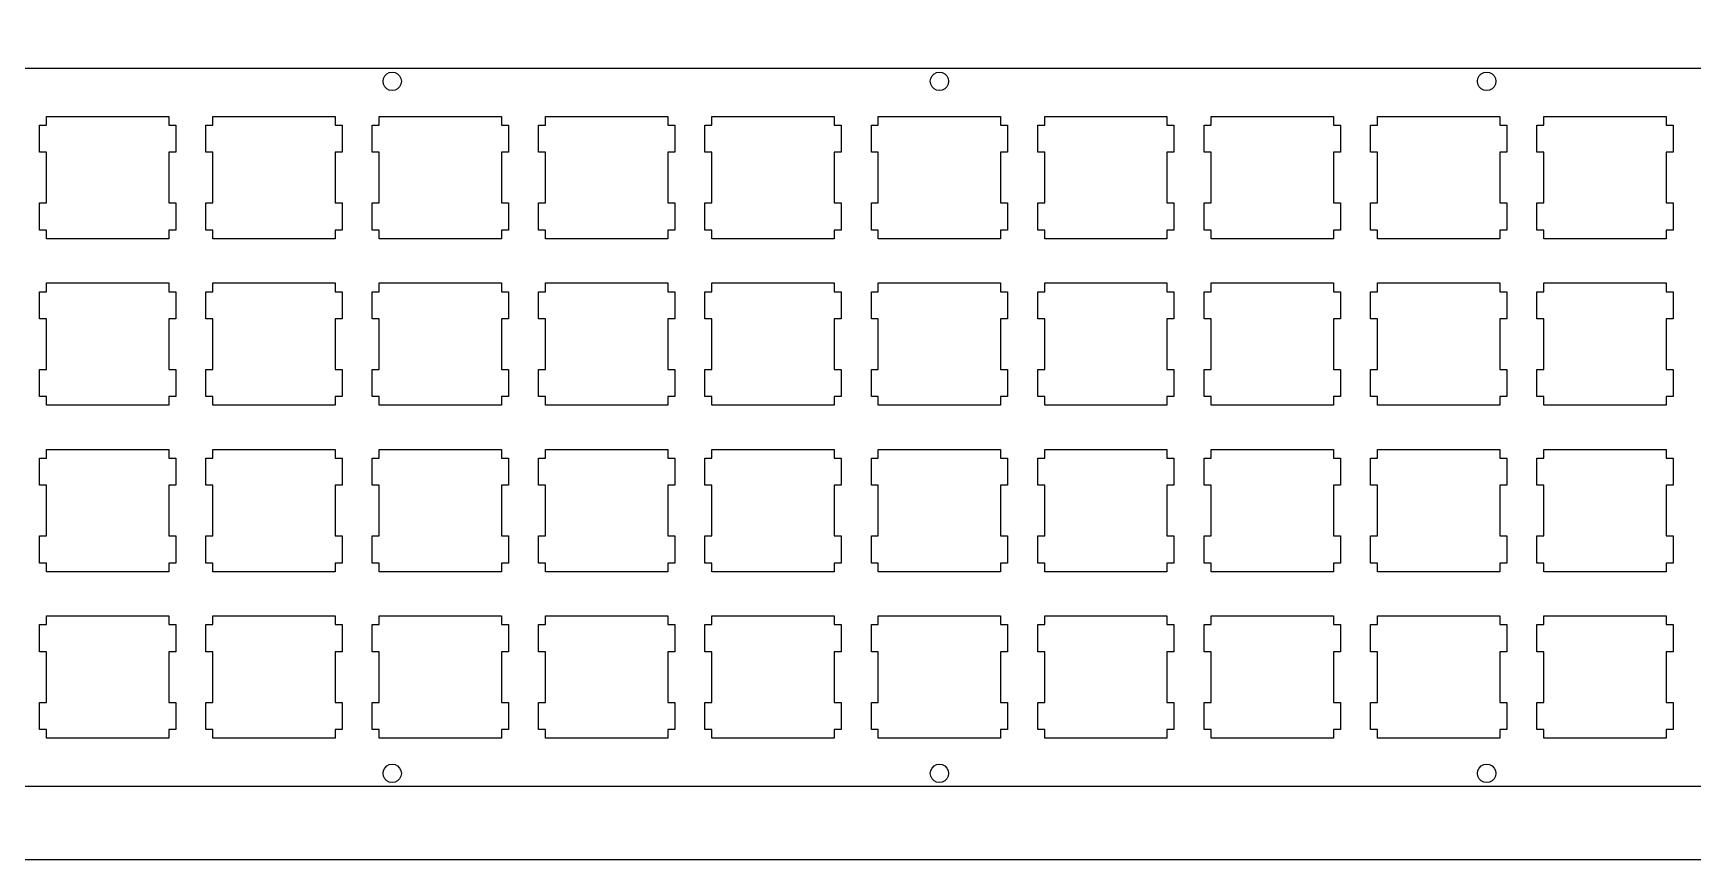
# Model space of a CAD drawing. Header units: inches. Extents: x 336 to 1076, y 210 to 710.
# Drawn here: x 519.7 to 709.8, y 210.4 to 305 of the extents above; entities that cross this region are included whole.
import ezdxf

# ---------------------------------------------------------------- set-up
doc = ezdxf.new("R2010")
doc.units = ezdxf.units.IN
doc.header["$MEASUREMENT"] = 0

msp = doc.modelspace()

# ---------------------------------------------------------------- linework, layer by layer
at = {"color": 0}
for p, q in [((496.67, 300.96), (750.32, 300.96)), ((559.99, 300.07), (560.22, 300.31)), ((560.22, 300.31), (560.51, 300.46)), ((560.51, 300.46), (560.84, 300.51)), ((560.84, 300.51), (561.16, 300.46)), ((561.16, 300.46), (561.46, 300.31)), ((561.46, 300.31), (561.69, 300.07)), ((622.65, 300.07), (622.88, 300.31)), ((622.88, 300.31), (623.18, 300.46)), ((623.18, 300.46), (623.5, 300.51)), ((623.5, 300.51), (623.82, 300.46)), ((623.82, 300.46), (624.12, 300.31)), ((624.12, 300.31), (624.35, 300.07)), ((685.31, 300.07), (685.54, 300.31)), ((685.54, 300.31), (685.84, 300.46)), ((685.84, 300.46), (686.16, 300.51)), ((686.16, 300.51), (686.49, 300.46)), ((686.49, 300.46), (686.78, 300.31)), ((686.78, 300.31), (687.01, 300.07)), ((559.79, 299.46), (559.84, 299.78)), ((559.84, 299.13), (559.79, 299.46)), ((559.84, 299.78), (559.99, 300.07)), ((559.99, 298.84), (559.84, 299.13)), ((560.22, 298.61), (559.99, 298.84)), ((560.51, 298.46), (560.22, 298.61)), ((560.84, 298.41), (560.51, 298.46)), ((561.16, 298.46), (560.84, 298.41)), ((561.46, 298.61), (561.16, 298.46)), ((561.69, 298.84), (561.46, 298.61)), ((561.69, 300.07), (561.84, 299.78)), ((561.84, 299.13), (561.69, 298.84)), ((561.84, 299.78), (561.89, 299.46)), ((561.89, 299.46), (561.84, 299.13)), ((622.45, 299.46), (622.5, 299.78)), ((622.5, 299.13), (622.45, 299.46)), ((622.5, 299.78), (622.65, 300.07)), ((622.65, 298.84), (622.5, 299.13)), ((622.88, 298.61), (622.65, 298.84)), ((623.18, 298.46), (622.88, 298.61)), ((623.5, 298.41), (623.18, 298.46)), ((623.82, 298.46), (623.5, 298.41)), ((624.12, 298.61), (623.82, 298.46)), ((624.35, 298.84), (624.12, 298.61)), ((624.35, 300.07), (624.5, 299.78)), ((624.5, 299.13), (624.35, 298.84)), ((624.5, 299.78), (624.55, 299.46)), ((624.55, 299.46), (624.5, 299.13)), ((685.11, 299.46), (685.16, 299.78)), ((685.16, 299.13), (685.11, 299.46)), ((685.16, 299.78), (685.31, 300.07)), ((685.31, 298.84), (685.16, 299.13)), ((685.54, 298.61), (685.31, 298.84)), ((685.84, 298.46), (685.54, 298.61)), ((686.16, 298.41), (685.84, 298.46)), ((686.49, 298.46), (686.16, 298.41)), ((686.78, 298.61), (686.49, 298.46)), ((687.01, 298.84), (686.78, 298.61)), ((687.01, 300.07), (687.16, 299.78)), ((687.16, 299.13), (687.01, 298.84)), ((687.16, 299.78), (687.21, 299.46)), ((687.21, 299.46), (687.16, 299.13)), ((521.25, 294.43), (521.25, 295.43)), ((521.25, 295.43), (535.25, 295.43)), ((535.25, 295.43), (535.25, 294.43)), ((540.3, 294.43), (540.3, 295.43)), ((540.3, 295.43), (554.3, 295.43)), ((554.3, 295.43), (554.3, 294.43)), ((559.35, 294.43), (559.35, 295.43)), ((559.35, 295.43), (573.35, 295.43)), ((573.35, 295.43), (573.35, 294.43)), ((578.4, 294.43), (578.4, 295.43)), ((578.4, 295.43), (592.4, 295.43)), ((592.4, 295.43), (592.4, 294.43)), ((597.45, 294.43), (597.45, 295.43)), ((597.45, 295.43), (611.45, 295.43)), ((611.45, 295.43), (611.45, 294.43)), ((616.5, 294.43), (616.5, 295.43)), ((616.5, 295.43), (630.5, 295.43)), ((630.5, 295.43), (630.5, 294.43)), ((635.55, 294.43), (635.55, 295.43)), ((635.55, 295.43), (649.55, 295.43)), ((649.55, 295.43), (649.55, 294.43)), ((654.6, 294.43), (654.6, 295.43)), ((654.6, 295.43), (668.6, 295.43)), ((668.6, 295.43), (668.6, 294.43)), ((673.65, 294.43), (673.65, 295.43)), ((673.65, 295.43), (687.65, 295.43)), ((687.65, 295.43), (687.65, 294.43)), ((692.7, 294.43), (692.7, 295.43)), ((692.7, 295.43), (706.7, 295.43)), ((706.7, 295.43), (706.7, 294.43)), ((520.45, 291.33), (520.45, 294.43)), ((520.45, 294.43), (521.25, 294.43)), ((535.25, 294.43), (536.05, 294.43)), ((536.05, 294.43), (536.05, 291.33)), ((539.5, 291.33), (539.5, 294.43)), ((539.5, 294.43), (540.3, 294.43)), ((554.3, 294.43), (555.1, 294.43)), ((555.1, 294.43), (555.1, 291.33)), ((558.55, 291.33), (558.55, 294.43)), ((558.55, 294.43), (559.35, 294.43)), ((573.35, 294.43), (574.15, 294.43)), ((574.15, 294.43), (574.15, 291.33)), ((577.6, 291.33), (577.6, 294.43)), ((577.6, 294.43), (578.4, 294.43)), ((592.4, 294.43), (593.2, 294.43)), ((593.2, 294.43), (593.2, 291.33)), ((596.65, 291.33), (596.65, 294.43)), ((596.65, 294.43), (597.45, 294.43)), ((611.45, 294.43), (612.25, 294.43)), ((612.25, 294.43), (612.25, 291.33)), ((615.7, 291.33), (615.7, 294.43)), ((615.7, 294.43), (616.5, 294.43)), ((630.5, 294.43), (631.3, 294.43)), ((631.3, 294.43), (631.3, 291.33)), ((634.75, 291.33), (634.75, 294.43)), ((634.75, 294.43), (635.55, 294.43)), ((649.55, 294.43), (650.35, 294.43)), ((650.35, 294.43), (650.35, 291.33)), ((653.8, 291.33), (653.8, 294.43)), ((653.8, 294.43), (654.6, 294.43)), ((668.6, 294.43), (669.4, 294.43)), ((669.4, 294.43), (669.4, 291.33)), ((672.85, 291.33), (672.85, 294.43)), ((672.85, 294.43), (673.65, 294.43)), ((687.65, 294.43), (688.45, 294.43)), ((688.45, 294.43), (688.45, 291.33)), ((691.9, 291.33), (691.9, 294.43)), ((691.9, 294.43), (692.7, 294.43)), ((706.7, 294.43), (707.5, 294.43)), ((707.5, 294.43), (707.5, 291.33)), ((521.25, 291.33), (520.45, 291.33)), ((521.25, 285.53), (521.25, 291.33)), ((536.05, 291.33), (535.25, 291.33)), ((535.25, 291.33), (535.25, 285.53)), ((540.3, 291.33), (539.5, 291.33)), ((540.3, 285.53), (540.3, 291.33)), ((555.1, 291.33), (554.3, 291.33)), ((554.3, 291.33), (554.3, 285.53)), ((559.35, 291.33), (558.55, 291.33)), ((559.35, 285.53), (559.35, 291.33)), ((574.15, 291.33), (573.35, 291.33)), ((573.35, 291.33), (573.35, 285.53)), ((578.4, 291.33), (577.6, 291.33)), ((578.4, 285.53), (578.4, 291.33)), ((593.2, 291.33), (592.4, 291.33)), ((592.4, 291.33), (592.4, 285.53)), ((597.45, 291.33), (596.65, 291.33)), ((597.45, 285.53), (597.45, 291.33)), ((612.25, 291.33), (611.45, 291.33)), ((611.45, 291.33), (611.45, 285.53)), ((616.5, 291.33), (615.7, 291.33)), ((616.5, 285.53), (616.5, 291.33)), ((631.3, 291.33), (630.5, 291.33)), ((630.5, 291.33), (630.5, 285.53)), ((635.55, 291.33), (634.75, 291.33)), ((635.55, 285.53), (635.55, 291.33)), ((650.35, 291.33), (649.55, 291.33)), ((649.55, 291.33), (649.55, 285.53)), ((654.6, 291.33), (653.8, 291.33)), ((654.6, 285.53), (654.6, 291.33)), ((669.4, 291.33), (668.6, 291.33)), ((668.6, 291.33), (668.6, 285.53)), ((673.65, 291.33), (672.85, 291.33)), ((673.65, 285.53), (673.65, 291.33)), ((688.45, 291.33), (687.65, 291.33)), ((687.65, 291.33), (687.65, 285.53)), ((692.7, 291.33), (691.9, 291.33)), ((692.7, 285.53), (692.7, 291.33)), ((707.5, 291.33), (706.7, 291.33)), ((706.7, 291.33), (706.7, 285.53)), ((520.45, 282.43), (520.45, 285.53)), ((520.45, 285.53), (521.25, 285.53)), ((535.25, 285.53), (536.05, 285.53)), ((536.05, 285.53), (536.05, 282.43)), ((539.5, 282.43), (539.5, 285.53)), ((539.5, 285.53), (540.3, 285.53)), ((554.3, 285.53), (555.1, 285.53)), ((555.1, 285.53), (555.1, 282.43)), ((558.55, 282.43), (558.55, 285.53)), ((558.55, 285.53), (559.35, 285.53)), ((573.35, 285.53), (574.15, 285.53)), ((574.15, 285.53), (574.15, 282.43)), ((577.6, 282.43), (577.6, 285.53)), ((577.6, 285.53), (578.4, 285.53)), ((592.4, 285.53), (593.2, 285.53)), ((593.2, 285.53), (593.2, 282.43)), ((596.65, 282.43), (596.65, 285.53)), ((596.65, 285.53), (597.45, 285.53)), ((611.45, 285.53), (612.25, 285.53)), ((612.25, 285.53), (612.25, 282.43)), ((615.7, 282.43), (615.7, 285.53)), ((615.7, 285.53), (616.5, 285.53)), ((630.5, 285.53), (631.3, 285.53)), ((631.3, 285.53), (631.3, 282.43)), ((634.75, 282.43), (634.75, 285.53)), ((634.75, 285.53), (635.55, 285.53)), ((649.55, 285.53), (650.35, 285.53)), ((650.35, 285.53), (650.35, 282.43)), ((653.8, 282.43), (653.8, 285.53)), ((653.8, 285.53), (654.6, 285.53)), ((668.6, 285.53), (669.4, 285.53)), ((669.4, 285.53), (669.4, 282.43)), ((672.85, 282.43), (672.85, 285.53)), ((672.85, 285.53), (673.65, 285.53)), ((687.65, 285.53), (688.45, 285.53)), ((688.45, 285.53), (688.45, 282.43)), ((691.9, 282.43), (691.9, 285.53)), ((691.9, 285.53), (692.7, 285.53)), ((706.7, 285.53), (707.5, 285.53)), ((707.5, 285.53), (707.5, 282.43)), ((521.25, 282.43), (520.45, 282.43)), ((521.25, 281.43), (521.25, 282.43)), ((535.25, 281.43), (521.25, 281.43)), ((535.25, 282.43), (535.25, 281.43)), ((536.05, 282.43), (535.25, 282.43)), ((540.3, 282.43), (539.5, 282.43)), ((540.3, 281.43), (540.3, 282.43)), ((554.3, 281.43), (540.3, 281.43)), ((554.3, 282.43), (554.3, 281.43)), ((555.1, 282.43), (554.3, 282.43)), ((559.35, 282.43), (558.55, 282.43)), ((559.35, 281.43), (559.35, 282.43)), ((573.35, 281.43), (559.35, 281.43)), ((573.35, 282.43), (573.35, 281.43)), ((574.15, 282.43), (573.35, 282.43)), ((578.4, 282.43), (577.6, 282.43)), ((578.4, 281.43), (578.4, 282.43)), ((592.4, 281.43), (578.4, 281.43)), ((592.4, 282.43), (592.4, 281.43)), ((593.2, 282.43), (592.4, 282.43)), ((597.45, 282.43), (596.65, 282.43)), ((597.45, 281.43), (597.45, 282.43)), ((611.45, 281.43), (597.45, 281.43)), ((611.45, 282.43), (611.45, 281.43)), ((612.25, 282.43), (611.45, 282.43)), ((616.5, 282.43), (615.7, 282.43)), ((616.5, 281.43), (616.5, 282.43)), ((630.5, 281.43), (616.5, 281.43)), ((630.5, 282.43), (630.5, 281.43)), ((631.3, 282.43), (630.5, 282.43)), ((635.55, 282.43), (634.75, 282.43)), ((635.55, 281.43), (635.55, 282.43)), ((649.55, 281.43), (635.55, 281.43)), ((649.55, 282.43), (649.55, 281.43)), ((650.35, 282.43), (649.55, 282.43)), ((654.6, 282.43), (653.8, 282.43)), ((654.6, 281.43), (654.6, 282.43)), ((668.6, 281.43), (654.6, 281.43)), ((668.6, 282.43), (668.6, 281.43)), ((669.4, 282.43), (668.6, 282.43)), ((673.65, 282.43), (672.85, 282.43)), ((673.65, 281.43), (673.65, 282.43)), ((687.65, 281.43), (673.65, 281.43)), ((687.65, 282.43), (687.65, 281.43)), ((688.45, 282.43), (687.65, 282.43)), ((692.7, 282.43), (691.9, 282.43)), ((692.7, 281.43), (692.7, 282.43)), ((706.7, 281.43), (692.7, 281.43)), ((706.7, 282.43), (706.7, 281.43)), ((707.5, 282.43), (706.7, 282.43)), ((521.25, 275.38), (521.25, 276.38)), ((521.25, 276.38), (535.25, 276.38)), ((535.25, 276.38), (535.25, 275.38)), ((540.3, 275.38), (540.3, 276.38)), ((540.3, 276.38), (554.3, 276.38)), ((554.3, 276.38), (554.3, 275.38)), ((559.35, 275.38), (559.35, 276.38)), ((559.35, 276.38), (573.35, 276.38)), ((573.35, 276.38), (573.35, 275.38)), ((578.4, 275.38), (578.4, 276.38)), ((578.4, 276.38), (592.4, 276.38)), ((592.4, 276.38), (592.4, 275.38)), ((597.45, 275.38), (597.45, 276.38)), ((597.45, 276.38), (611.45, 276.38)), ((611.45, 276.38), (611.45, 275.38)), ((616.5, 275.38), (616.5, 276.38)), ((616.5, 276.38), (630.5, 276.38)), ((630.5, 276.38), (630.5, 275.38)), ((635.55, 275.38), (635.55, 276.38)), ((635.55, 276.38), (649.55, 276.38)), ((649.55, 276.38), (649.55, 275.38)), ((654.6, 275.38), (654.6, 276.38)), ((654.6, 276.38), (668.6, 276.38)), ((668.6, 276.38), (668.6, 275.38)), ((673.65, 275.38), (673.65, 276.38)), ((673.65, 276.38), (687.65, 276.38)), ((687.65, 276.38), (687.65, 275.38)), ((692.7, 275.38), (692.7, 276.38)), ((692.7, 276.38), (706.7, 276.38)), ((706.7, 276.38), (706.7, 275.38)), ((520.45, 272.28), (520.45, 275.38)), ((520.45, 275.38), (521.25, 275.38)), ((535.25, 275.38), (536.05, 275.38)), ((536.05, 275.38), (536.05, 272.28)), ((539.5, 272.28), (539.5, 275.38)), ((539.5, 275.38), (540.3, 275.38)), ((554.3, 275.38), (555.1, 275.38)), ((555.1, 275.38), (555.1, 272.28)), ((558.55, 272.28), (558.55, 275.38)), ((558.55, 275.38), (559.35, 275.38)), ((573.35, 275.38), (574.15, 275.38)), ((574.15, 275.38), (574.15, 272.28)), ((577.6, 272.28), (577.6, 275.38)), ((577.6, 275.38), (578.4, 275.38)), ((592.4, 275.38), (593.2, 275.38)), ((593.2, 275.38), (593.2, 272.28)), ((596.65, 272.28), (596.65, 275.38)), ((596.65, 275.38), (597.45, 275.38)), ((611.45, 275.38), (612.25, 275.38)), ((612.25, 275.38), (612.25, 272.28)), ((615.7, 272.28), (615.7, 275.38)), ((615.7, 275.38), (616.5, 275.38)), ((630.5, 275.38), (631.3, 275.38)), ((631.3, 275.38), (631.3, 272.28)), ((634.75, 272.28), (634.75, 275.38)), ((634.75, 275.38), (635.55, 275.38)), ((649.55, 275.38), (650.35, 275.38)), ((650.35, 275.38), (650.35, 272.28)), ((653.8, 272.28), (653.8, 275.38)), ((653.8, 275.38), (654.6, 275.38)), ((668.6, 275.38), (669.4, 275.38)), ((669.4, 275.38), (669.4, 272.28)), ((672.85, 272.28), (672.85, 275.38)), ((672.85, 275.38), (673.65, 275.38)), ((687.65, 275.38), (688.45, 275.38)), ((688.45, 275.38), (688.45, 272.28)), ((691.9, 272.28), (691.9, 275.38)), ((691.9, 275.38), (692.7, 275.38)), ((706.7, 275.38), (707.5, 275.38)), ((707.5, 275.38), (707.5, 272.28)), ((521.25, 272.28), (520.45, 272.28)), ((521.25, 266.48), (521.25, 272.28)), ((536.05, 272.28), (535.25, 272.28)), ((535.25, 272.28), (535.25, 266.48)), ((540.3, 272.28), (539.5, 272.28)), ((540.3, 266.48), (540.3, 272.28)), ((555.1, 272.28), (554.3, 272.28)), ((554.3, 272.28), (554.3, 266.48)), ((559.35, 272.28), (558.55, 272.28)), ((559.35, 266.48), (559.35, 272.28)), ((574.15, 272.28), (573.35, 272.28)), ((573.35, 272.28), (573.35, 266.48)), ((578.4, 272.28), (577.6, 272.28)), ((578.4, 266.48), (578.4, 272.28)), ((593.2, 272.28), (592.4, 272.28)), ((592.4, 272.28), (592.4, 266.48)), ((597.45, 272.28), (596.65, 272.28)), ((597.45, 266.48), (597.45, 272.28)), ((612.25, 272.28), (611.45, 272.28)), ((611.45, 272.28), (611.45, 266.48)), ((616.5, 272.28), (615.7, 272.28)), ((616.5, 266.48), (616.5, 272.28)), ((631.3, 272.28), (630.5, 272.28)), ((630.5, 272.28), (630.5, 266.48)), ((635.55, 272.28), (634.75, 272.28)), ((635.55, 266.48), (635.55, 272.28)), ((650.35, 272.28), (649.55, 272.28)), ((649.55, 272.28), (649.55, 266.48)), ((654.6, 272.28), (653.8, 272.28)), ((654.6, 266.48), (654.6, 272.28)), ((669.4, 272.28), (668.6, 272.28)), ((668.6, 272.28), (668.6, 266.48)), ((673.65, 272.28), (672.85, 272.28)), ((673.65, 266.48), (673.65, 272.28)), ((688.45, 272.28), (687.65, 272.28)), ((687.65, 272.28), (687.65, 266.48)), ((692.7, 272.28), (691.9, 272.28)), ((692.7, 266.48), (692.7, 272.28)), ((707.5, 272.28), (706.7, 272.28)), ((706.7, 272.28), (706.7, 266.48)), ((520.45, 263.38), (520.45, 266.48)), ((520.45, 266.48), (521.25, 266.48)), ((535.25, 266.48), (536.05, 266.48)), ((536.05, 266.48), (536.05, 263.38)), ((539.5, 263.38), (539.5, 266.48)), ((539.5, 266.48), (540.3, 266.48)), ((554.3, 266.48), (555.1, 266.48)), ((555.1, 266.48), (555.1, 263.38)), ((558.55, 263.38), (558.55, 266.48)), ((558.55, 266.48), (559.35, 266.48)), ((573.35, 266.48), (574.15, 266.48)), ((574.15, 266.48), (574.15, 263.38)), ((577.6, 263.38), (577.6, 266.48)), ((577.6, 266.48), (578.4, 266.48)), ((592.4, 266.48), (593.2, 266.48)), ((593.2, 266.48), (593.2, 263.38)), ((596.65, 263.38), (596.65, 266.48)), ((596.65, 266.48), (597.45, 266.48)), ((611.45, 266.48), (612.25, 266.48)), ((612.25, 266.48), (612.25, 263.38)), ((615.7, 263.38), (615.7, 266.48)), ((615.7, 266.48), (616.5, 266.48)), ((630.5, 266.48), (631.3, 266.48)), ((631.3, 266.48), (631.3, 263.38)), ((634.75, 263.38), (634.75, 266.48)), ((634.75, 266.48), (635.55, 266.48)), ((649.55, 266.48), (650.35, 266.48)), ((650.35, 266.48), (650.35, 263.38)), ((653.8, 263.38), (653.8, 266.48)), ((653.8, 266.48), (654.6, 266.48)), ((668.6, 266.48), (669.4, 266.48)), ((669.4, 266.48), (669.4, 263.38)), ((672.85, 263.38), (672.85, 266.48)), ((672.85, 266.48), (673.65, 266.48)), ((687.65, 266.48), (688.45, 266.48)), ((688.45, 266.48), (688.45, 263.38)), ((691.9, 263.38), (691.9, 266.48)), ((691.9, 266.48), (692.7, 266.48)), ((706.7, 266.48), (707.5, 266.48)), ((707.5, 266.48), (707.5, 263.38)), ((521.25, 263.38), (520.45, 263.38)), ((521.25, 262.38), (521.25, 263.38)), ((535.25, 262.38), (521.25, 262.38)), ((535.25, 263.38), (535.25, 262.38)), ((536.05, 263.38), (535.25, 263.38)), ((540.3, 263.38), (539.5, 263.38)), ((540.3, 262.38), (540.3, 263.38)), ((554.3, 262.38), (540.3, 262.38)), ((554.3, 263.38), (554.3, 262.38)), ((555.1, 263.38), (554.3, 263.38)), ((559.35, 263.38), (558.55, 263.38)), ((559.35, 262.38), (559.35, 263.38)), ((573.35, 262.38), (559.35, 262.38)), ((573.35, 263.38), (573.35, 262.38)), ((574.15, 263.38), (573.35, 263.38)), ((578.4, 263.38), (577.6, 263.38)), ((578.4, 262.38), (578.4, 263.38)), ((592.4, 262.38), (578.4, 262.38)), ((592.4, 263.38), (592.4, 262.38)), ((593.2, 263.38), (592.4, 263.38)), ((597.45, 263.38), (596.65, 263.38)), ((597.45, 262.38), (597.45, 263.38)), ((611.45, 262.38), (597.45, 262.38)), ((611.45, 263.38), (611.45, 262.38)), ((612.25, 263.38), (611.45, 263.38)), ((616.5, 263.38), (615.7, 263.38)), ((616.5, 262.38), (616.5, 263.38)), ((630.5, 262.38), (616.5, 262.38)), ((630.5, 263.38), (630.5, 262.38)), ((631.3, 263.38), (630.5, 263.38)), ((635.55, 263.38), (634.75, 263.38)), ((635.55, 262.38), (635.55, 263.38)), ((649.55, 262.38), (635.55, 262.38)), ((649.55, 263.38), (649.55, 262.38)), ((650.35, 263.38), (649.55, 263.38)), ((654.6, 263.38), (653.8, 263.38)), ((654.6, 262.38), (654.6, 263.38)), ((668.6, 262.38), (654.6, 262.38)), ((668.6, 263.38), (668.6, 262.38)), ((669.4, 263.38), (668.6, 263.38)), ((673.65, 263.38), (672.85, 263.38)), ((673.65, 262.38), (673.65, 263.38)), ((687.65, 262.38), (673.65, 262.38)), ((687.65, 263.38), (687.65, 262.38)), ((688.45, 263.38), (687.65, 263.38)), ((692.7, 263.38), (691.9, 263.38)), ((692.7, 262.38), (692.7, 263.38)), ((706.7, 262.38), (692.7, 262.38)), ((706.7, 263.38), (706.7, 262.38)), ((707.5, 263.38), (706.7, 263.38)), ((521.25, 256.33), (521.25, 257.33)), ((521.25, 257.33), (535.25, 257.33)), ((535.25, 257.33), (535.25, 256.33)), ((540.3, 256.33), (540.3, 257.33)), ((540.3, 257.33), (554.3, 257.33)), ((554.3, 257.33), (554.3, 256.33)), ((559.35, 256.33), (559.35, 257.33)), ((559.35, 257.33), (573.35, 257.33)), ((573.35, 257.33), (573.35, 256.33)), ((578.4, 256.33), (578.4, 257.33)), ((578.4, 257.33), (592.4, 257.33)), ((592.4, 257.33), (592.4, 256.33)), ((597.45, 256.33), (597.45, 257.33)), ((597.45, 257.33), (611.45, 257.33)), ((611.45, 257.33), (611.45, 256.33)), ((616.5, 256.33), (616.5, 257.33)), ((616.5, 257.33), (630.5, 257.33)), ((630.5, 257.33), (630.5, 256.33)), ((635.55, 256.33), (635.55, 257.33)), ((635.55, 257.33), (649.55, 257.33)), ((649.55, 257.33), (649.55, 256.33)), ((654.6, 256.33), (654.6, 257.33)), ((654.6, 257.33), (668.6, 257.33)), ((668.6, 257.33), (668.6, 256.33)), ((673.65, 256.33), (673.65, 257.33)), ((673.65, 257.33), (687.65, 257.33)), ((687.65, 257.33), (687.65, 256.33)), ((692.7, 256.33), (692.7, 257.33)), ((692.7, 257.33), (706.7, 257.33)), ((706.7, 257.33), (706.7, 256.33)), ((520.45, 253.23), (520.45, 256.33)), ((520.45, 256.33), (521.25, 256.33)), ((535.25, 256.33), (536.05, 256.33)), ((536.05, 256.33), (536.05, 253.23)), ((539.5, 253.23), (539.5, 256.33)), ((539.5, 256.33), (540.3, 256.33)), ((554.3, 256.33), (555.1, 256.33)), ((555.1, 256.33), (555.1, 253.23)), ((558.55, 253.23), (558.55, 256.33)), ((558.55, 256.33), (559.35, 256.33)), ((573.35, 256.33), (574.15, 256.33)), ((574.15, 256.33), (574.15, 253.23)), ((577.6, 253.23), (577.6, 256.33)), ((577.6, 256.33), (578.4, 256.33)), ((592.4, 256.33), (593.2, 256.33)), ((593.2, 256.33), (593.2, 253.23)), ((596.65, 253.23), (596.65, 256.33)), ((596.65, 256.33), (597.45, 256.33)), ((611.45, 256.33), (612.25, 256.33)), ((612.25, 256.33), (612.25, 253.23)), ((615.7, 253.23), (615.7, 256.33)), ((615.7, 256.33), (616.5, 256.33)), ((630.5, 256.33), (631.3, 256.33)), ((631.3, 256.33), (631.3, 253.23)), ((634.75, 253.23), (634.75, 256.33)), ((634.75, 256.33), (635.55, 256.33)), ((649.55, 256.33), (650.35, 256.33)), ((650.35, 256.33), (650.35, 253.23)), ((653.8, 253.23), (653.8, 256.33)), ((653.8, 256.33), (654.6, 256.33)), ((668.6, 256.33), (669.4, 256.33)), ((669.4, 256.33), (669.4, 253.23)), ((672.85, 253.23), (672.85, 256.33)), ((672.85, 256.33), (673.65, 256.33)), ((687.65, 256.33), (688.45, 256.33)), ((688.45, 256.33), (688.45, 253.23)), ((691.9, 253.23), (691.9, 256.33)), ((691.9, 256.33), (692.7, 256.33)), ((706.7, 256.33), (707.5, 256.33)), ((707.5, 256.33), (707.5, 253.23)), ((521.25, 253.23), (520.45, 253.23)), ((521.25, 247.43), (521.25, 253.23)), ((536.05, 253.23), (535.25, 253.23)), ((535.25, 253.23), (535.25, 247.43)), ((540.3, 253.23), (539.5, 253.23)), ((540.3, 247.43), (540.3, 253.23)), ((555.1, 253.23), (554.3, 253.23)), ((554.3, 253.23), (554.3, 247.43)), ((559.35, 253.23), (558.55, 253.23)), ((559.35, 247.43), (559.35, 253.23)), ((574.15, 253.23), (573.35, 253.23)), ((573.35, 253.23), (573.35, 247.43)), ((578.4, 253.23), (577.6, 253.23)), ((578.4, 247.43), (578.4, 253.23)), ((593.2, 253.23), (592.4, 253.23)), ((592.4, 253.23), (592.4, 247.43)), ((597.45, 253.23), (596.65, 253.23)), ((597.45, 247.43), (597.45, 253.23)), ((612.25, 253.23), (611.45, 253.23)), ((611.45, 253.23), (611.45, 247.43)), ((616.5, 253.23), (615.7, 253.23)), ((616.5, 247.43), (616.5, 253.23)), ((631.3, 253.23), (630.5, 253.23)), ((630.5, 253.23), (630.5, 247.43)), ((635.55, 253.23), (634.75, 253.23)), ((635.55, 247.43), (635.55, 253.23)), ((650.35, 253.23), (649.55, 253.23)), ((649.55, 253.23), (649.55, 247.43)), ((654.6, 253.23), (653.8, 253.23)), ((654.6, 247.43), (654.6, 253.23)), ((669.4, 253.23), (668.6, 253.23)), ((668.6, 253.23), (668.6, 247.43)), ((673.65, 253.23), (672.85, 253.23)), ((673.65, 247.43), (673.65, 253.23)), ((688.45, 253.23), (687.65, 253.23)), ((687.65, 253.23), (687.65, 247.43)), ((692.7, 253.23), (691.9, 253.23)), ((692.7, 247.43), (692.7, 253.23)), ((707.5, 253.23), (706.7, 253.23)), ((706.7, 253.23), (706.7, 247.43)), ((520.45, 244.33), (520.45, 247.43)), ((520.45, 247.43), (521.25, 247.43)), ((535.25, 247.43), (536.05, 247.43)), ((536.05, 247.43), (536.05, 244.33)), ((539.5, 244.33), (539.5, 247.43)), ((539.5, 247.43), (540.3, 247.43)), ((554.3, 247.43), (555.1, 247.43)), ((555.1, 247.43), (555.1, 244.33)), ((558.55, 244.33), (558.55, 247.43)), ((558.55, 247.43), (559.35, 247.43)), ((573.35, 247.43), (574.15, 247.43)), ((574.15, 247.43), (574.15, 244.33)), ((577.6, 244.33), (577.6, 247.43)), ((577.6, 247.43), (578.4, 247.43)), ((592.4, 247.43), (593.2, 247.43)), ((593.2, 247.43), (593.2, 244.33)), ((596.65, 244.33), (596.65, 247.43)), ((596.65, 247.43), (597.45, 247.43)), ((611.45, 247.43), (612.25, 247.43)), ((612.25, 247.43), (612.25, 244.33)), ((615.7, 244.33), (615.7, 247.43)), ((615.7, 247.43), (616.5, 247.43)), ((630.5, 247.43), (631.3, 247.43)), ((631.3, 247.43), (631.3, 244.33)), ((634.75, 244.33), (634.75, 247.43)), ((634.75, 247.43), (635.55, 247.43)), ((649.55, 247.43), (650.35, 247.43)), ((650.35, 247.43), (650.35, 244.33)), ((653.8, 244.33), (653.8, 247.43)), ((653.8, 247.43), (654.6, 247.43)), ((668.6, 247.43), (669.4, 247.43)), ((669.4, 247.43), (669.4, 244.33)), ((672.85, 244.33), (672.85, 247.43)), ((672.85, 247.43), (673.65, 247.43)), ((687.65, 247.43), (688.45, 247.43)), ((688.45, 247.43), (688.45, 244.33)), ((691.9, 244.33), (691.9, 247.43)), ((691.9, 247.43), (692.7, 247.43)), ((706.7, 247.43), (707.5, 247.43)), ((707.5, 247.43), (707.5, 244.33)), ((521.25, 244.33), (520.45, 244.33)), ((521.25, 243.33), (521.25, 244.33)), ((535.25, 243.33), (521.25, 243.33)), ((535.25, 244.33), (535.25, 243.33)), ((536.05, 244.33), (535.25, 244.33)), ((540.3, 244.33), (539.5, 244.33)), ((540.3, 243.33), (540.3, 244.33)), ((554.3, 243.33), (540.3, 243.33)), ((554.3, 244.33), (554.3, 243.33)), ((555.1, 244.33), (554.3, 244.33)), ((559.35, 244.33), (558.55, 244.33)), ((559.35, 243.33), (559.35, 244.33)), ((573.35, 243.33), (559.35, 243.33)), ((573.35, 244.33), (573.35, 243.33)), ((574.15, 244.33), (573.35, 244.33)), ((578.4, 244.33), (577.6, 244.33)), ((578.4, 243.33), (578.4, 244.33)), ((592.4, 243.33), (578.4, 243.33)), ((592.4, 244.33), (592.4, 243.33)), ((593.2, 244.33), (592.4, 244.33)), ((597.45, 244.33), (596.65, 244.33)), ((597.45, 243.33), (597.45, 244.33)), ((611.45, 243.33), (597.45, 243.33)), ((611.45, 244.33), (611.45, 243.33)), ((612.25, 244.33), (611.45, 244.33)), ((616.5, 244.33), (615.7, 244.33)), ((616.5, 243.33), (616.5, 244.33)), ((630.5, 243.33), (616.5, 243.33)), ((630.5, 244.33), (630.5, 243.33)), ((631.3, 244.33), (630.5, 244.33)), ((635.55, 244.33), (634.75, 244.33)), ((635.55, 243.33), (635.55, 244.33)), ((649.55, 243.33), (635.55, 243.33)), ((649.55, 244.33), (649.55, 243.33)), ((650.35, 244.33), (649.55, 244.33)), ((654.6, 244.33), (653.8, 244.33)), ((654.6, 243.33), (654.6, 244.33)), ((668.6, 243.33), (654.6, 243.33)), ((668.6, 244.33), (668.6, 243.33)), ((669.4, 244.33), (668.6, 244.33)), ((673.65, 244.33), (672.85, 244.33)), ((673.65, 243.33), (673.65, 244.33)), ((687.65, 243.33), (673.65, 243.33)), ((687.65, 244.33), (687.65, 243.33)), ((688.45, 244.33), (687.65, 244.33)), ((692.7, 244.33), (691.9, 244.33)), ((692.7, 243.33), (692.7, 244.33)), ((706.7, 243.33), (692.7, 243.33)), ((706.7, 244.33), (706.7, 243.33)), ((707.5, 244.33), (706.7, 244.33)), ((521.25, 237.28), (521.25, 238.28)), ((521.25, 238.28), (535.25, 238.28)), ((535.25, 238.28), (535.25, 237.28)), ((540.3, 237.28), (540.3, 238.28)), ((540.3, 238.28), (554.3, 238.28)), ((554.3, 238.28), (554.3, 237.28)), ((559.35, 237.28), (559.35, 238.28)), ((559.35, 238.28), (573.35, 238.28)), ((573.35, 238.28), (573.35, 237.28)), ((578.4, 237.28), (578.4, 238.28)), ((578.4, 238.28), (592.4, 238.28)), ((592.4, 238.28), (592.4, 237.28)), ((597.45, 237.28), (597.45, 238.28)), ((597.45, 238.28), (611.45, 238.28)), ((611.45, 238.28), (611.45, 237.28)), ((616.5, 237.28), (616.5, 238.28)), ((616.5, 238.28), (630.5, 238.28)), ((630.5, 238.28), (630.5, 237.28)), ((635.55, 237.28), (635.55, 238.28)), ((635.55, 238.28), (649.55, 238.28)), ((649.55, 238.28), (649.55, 237.28)), ((654.6, 237.28), (654.6, 238.28)), ((654.6, 238.28), (668.6, 238.28)), ((668.6, 238.28), (668.6, 237.28)), ((673.65, 237.28), (673.65, 238.28)), ((673.65, 238.28), (687.65, 238.28)), ((687.65, 238.28), (687.65, 237.28)), ((692.7, 237.28), (692.7, 238.28)), ((692.7, 238.28), (706.7, 238.28)), ((706.7, 238.28), (706.7, 237.28)), ((520.45, 234.18), (520.45, 237.28)), ((520.45, 237.28), (521.25, 237.28)), ((535.25, 237.28), (536.05, 237.28)), ((536.05, 237.28), (536.05, 234.18)), ((539.5, 234.18), (539.5, 237.28)), ((539.5, 237.28), (540.3, 237.28)), ((554.3, 237.28), (555.1, 237.28)), ((555.1, 237.28), (555.1, 234.18)), ((558.55, 234.18), (558.55, 237.28)), ((558.55, 237.28), (559.35, 237.28)), ((573.35, 237.28), (574.15, 237.28)), ((574.15, 237.28), (574.15, 234.18)), ((577.6, 234.18), (577.6, 237.28)), ((577.6, 237.28), (578.4, 237.28)), ((592.4, 237.28), (593.2, 237.28)), ((593.2, 237.28), (593.2, 234.18)), ((596.65, 234.18), (596.65, 237.28)), ((596.65, 237.28), (597.45, 237.28)), ((611.45, 237.28), (612.25, 237.28)), ((612.25, 237.28), (612.25, 234.18)), ((615.7, 234.18), (615.7, 237.28)), ((615.7, 237.28), (616.5, 237.28)), ((630.5, 237.28), (631.3, 237.28)), ((631.3, 237.28), (631.3, 234.18)), ((634.75, 234.18), (634.75, 237.28)), ((634.75, 237.28), (635.55, 237.28)), ((649.55, 237.28), (650.35, 237.28)), ((650.35, 237.28), (650.35, 234.18)), ((653.8, 234.18), (653.8, 237.28)), ((653.8, 237.28), (654.6, 237.28)), ((668.6, 237.28), (669.4, 237.28)), ((669.4, 237.28), (669.4, 234.18)), ((672.85, 234.18), (672.85, 237.28)), ((672.85, 237.28), (673.65, 237.28)), ((687.65, 237.28), (688.45, 237.28)), ((688.45, 237.28), (688.45, 234.18)), ((691.9, 234.18), (691.9, 237.28)), ((691.9, 237.28), (692.7, 237.28)), ((706.7, 237.28), (707.5, 237.28)), ((707.5, 237.28), (707.5, 234.18)), ((521.25, 234.18), (520.45, 234.18)), ((521.25, 228.38), (521.25, 234.18)), ((536.05, 234.18), (535.25, 234.18)), ((535.25, 234.18), (535.25, 228.38)), ((540.3, 234.18), (539.5, 234.18)), ((540.3, 228.38), (540.3, 234.18)), ((555.1, 234.18), (554.3, 234.18)), ((554.3, 234.18), (554.3, 228.38)), ((559.35, 234.18), (558.55, 234.18)), ((559.35, 228.38), (559.35, 234.18)), ((574.15, 234.18), (573.35, 234.18)), ((573.35, 234.18), (573.35, 228.38)), ((578.4, 234.18), (577.6, 234.18)), ((578.4, 228.38), (578.4, 234.18)), ((593.2, 234.18), (592.4, 234.18)), ((592.4, 234.18), (592.4, 228.38)), ((597.45, 234.18), (596.65, 234.18)), ((597.45, 228.38), (597.45, 234.18)), ((612.25, 234.18), (611.45, 234.18)), ((611.45, 234.18), (611.45, 228.38)), ((616.5, 234.18), (615.7, 234.18)), ((616.5, 228.38), (616.5, 234.18)), ((631.3, 234.18), (630.5, 234.18)), ((630.5, 234.18), (630.5, 228.38)), ((635.55, 234.18), (634.75, 234.18)), ((635.55, 228.38), (635.55, 234.18)), ((650.35, 234.18), (649.55, 234.18)), ((649.55, 234.18), (649.55, 228.38)), ((654.6, 234.18), (653.8, 234.18)), ((654.6, 228.38), (654.6, 234.18)), ((669.4, 234.18), (668.6, 234.18)), ((668.6, 234.18), (668.6, 228.38)), ((673.65, 234.18), (672.85, 234.18)), ((673.65, 228.38), (673.65, 234.18)), ((688.45, 234.18), (687.65, 234.18)), ((687.65, 234.18), (687.65, 228.38)), ((692.7, 234.18), (691.9, 234.18)), ((692.7, 228.38), (692.7, 234.18)), ((707.5, 234.18), (706.7, 234.18)), ((706.7, 234.18), (706.7, 228.38)), ((520.45, 225.28), (520.45, 228.38)), ((520.45, 228.38), (521.25, 228.38)), ((535.25, 228.38), (536.05, 228.38)), ((536.05, 228.38), (536.05, 225.28)), ((539.5, 225.28), (539.5, 228.38)), ((539.5, 228.38), (540.3, 228.38)), ((554.3, 228.38), (555.1, 228.38)), ((555.1, 228.38), (555.1, 225.28)), ((558.55, 225.28), (558.55, 228.38)), ((558.55, 228.38), (559.35, 228.38)), ((573.35, 228.38), (574.15, 228.38)), ((574.15, 228.38), (574.15, 225.28)), ((577.6, 225.28), (577.6, 228.38)), ((577.6, 228.38), (578.4, 228.38)), ((592.4, 228.38), (593.2, 228.38)), ((593.2, 228.38), (593.2, 225.28)), ((596.65, 225.28), (596.65, 228.38)), ((596.65, 228.38), (597.45, 228.38)), ((611.45, 228.38), (612.25, 228.38)), ((612.25, 228.38), (612.25, 225.28)), ((615.7, 225.28), (615.7, 228.38)), ((615.7, 228.38), (616.5, 228.38)), ((630.5, 228.38), (631.3, 228.38)), ((631.3, 228.38), (631.3, 225.28)), ((634.75, 225.28), (634.75, 228.38)), ((634.75, 228.38), (635.55, 228.38)), ((649.55, 228.38), (650.35, 228.38)), ((650.35, 228.38), (650.35, 225.28)), ((653.8, 225.28), (653.8, 228.38)), ((653.8, 228.38), (654.6, 228.38)), ((668.6, 228.38), (669.4, 228.38)), ((669.4, 228.38), (669.4, 225.28)), ((672.85, 225.28), (672.85, 228.38)), ((672.85, 228.38), (673.65, 228.38)), ((687.65, 228.38), (688.45, 228.38)), ((688.45, 228.38), (688.45, 225.28)), ((691.9, 225.28), (691.9, 228.38)), ((691.9, 228.38), (692.7, 228.38)), ((706.7, 228.38), (707.5, 228.38)), ((707.5, 228.38), (707.5, 225.28)), ((521.25, 225.28), (520.45, 225.28)), ((521.25, 224.28), (521.25, 225.28)), ((535.25, 224.28), (521.25, 224.28)), ((535.25, 225.28), (535.25, 224.28)), ((536.05, 225.28), (535.25, 225.28)), ((540.3, 225.28), (539.5, 225.28)), ((540.3, 224.28), (540.3, 225.28)), ((554.3, 224.28), (540.3, 224.28)), ((554.3, 225.28), (554.3, 224.28)), ((555.1, 225.28), (554.3, 225.28)), ((559.35, 225.28), (558.55, 225.28)), ((559.35, 224.28), (559.35, 225.28)), ((573.35, 224.28), (559.35, 224.28)), ((573.35, 225.28), (573.35, 224.28)), ((574.15, 225.28), (573.35, 225.28)), ((578.4, 225.28), (577.6, 225.28)), ((578.4, 224.28), (578.4, 225.28)), ((592.4, 224.28), (578.4, 224.28)), ((592.4, 225.28), (592.4, 224.28)), ((593.2, 225.28), (592.4, 225.28)), ((597.45, 225.28), (596.65, 225.28)), ((597.45, 224.28), (597.45, 225.28)), ((611.45, 224.28), (597.45, 224.28)), ((611.45, 225.28), (611.45, 224.28)), ((612.25, 225.28), (611.45, 225.28)), ((616.5, 225.28), (615.7, 225.28)), ((616.5, 224.28), (616.5, 225.28)), ((630.5, 224.28), (616.5, 224.28)), ((630.5, 225.28), (630.5, 224.28)), ((631.3, 225.28), (630.5, 225.28)), ((635.55, 225.28), (634.75, 225.28)), ((635.55, 224.28), (635.55, 225.28)), ((649.55, 224.28), (635.55, 224.28)), ((649.55, 225.28), (649.55, 224.28)), ((650.35, 225.28), (649.55, 225.28)), ((654.6, 225.28), (653.8, 225.28)), ((654.6, 224.28), (654.6, 225.28)), ((668.6, 224.28), (654.6, 224.28)), ((668.6, 225.28), (668.6, 224.28)), ((669.4, 225.28), (668.6, 225.28)), ((673.65, 225.28), (672.85, 225.28)), ((673.65, 224.28), (673.65, 225.28)), ((687.65, 224.28), (673.65, 224.28)), ((687.65, 225.28), (687.65, 224.28)), ((688.45, 225.28), (687.65, 225.28)), ((692.7, 225.28), (691.9, 225.28)), ((692.7, 224.28), (692.7, 225.28)), ((706.7, 224.28), (692.7, 224.28)), ((706.7, 225.28), (706.7, 224.28)), ((707.5, 225.28), (706.7, 225.28)), ((559.79, 220.26), (559.84, 220.58)), ((559.84, 220.58), (559.99, 220.87)), ((559.99, 220.87), (560.22, 221.11)), ((560.22, 221.11), (560.51, 221.26)), ((560.51, 221.26), (560.84, 221.31)), ((560.84, 221.31), (561.16, 221.26)), ((561.16, 221.26), (561.46, 221.11)), ((561.46, 221.11), (561.69, 220.87)), ((561.69, 220.87), (561.84, 220.58)), ((561.84, 220.58), (561.89, 220.26)), ((622.45, 220.26), (622.5, 220.58)), ((622.5, 220.58), (622.65, 220.87)), ((622.65, 220.87), (622.88, 221.11)), ((622.88, 221.11), (623.18, 221.26)), ((623.18, 221.26), (623.5, 221.31)), ((623.5, 221.31), (623.82, 221.26)), ((623.82, 221.26), (624.12, 221.11)), ((624.12, 221.11), (624.35, 220.87)), ((624.35, 220.87), (624.5, 220.58)), ((624.5, 220.58), (624.55, 220.26)), ((685.11, 220.26), (685.16, 220.58)), ((685.16, 220.58), (685.31, 220.87)), ((685.31, 220.87), (685.54, 221.11)), ((685.54, 221.11), (685.84, 221.26)), ((685.84, 221.26), (686.16, 221.31)), ((686.16, 221.31), (686.49, 221.26)), ((686.49, 221.26), (686.78, 221.11)), ((686.78, 221.11), (687.01, 220.87)), ((687.01, 220.87), (687.16, 220.58)), ((687.16, 220.58), (687.21, 220.26)), ((750.32, 218.76), (496.67, 218.76)), ((559.84, 219.93), (559.79, 220.26)), ((559.99, 219.64), (559.84, 219.93)), ((560.22, 219.41), (559.99, 219.64)), ((560.51, 219.26), (560.22, 219.41)), ((560.84, 219.21), (560.51, 219.26)), ((561.16, 219.26), (560.84, 219.21)), ((561.46, 219.41), (561.16, 219.26)), ((561.69, 219.64), (561.46, 219.41)), ((561.84, 219.93), (561.69, 219.64)), ((561.89, 220.26), (561.84, 219.93)), ((622.5, 219.93), (622.45, 220.26)), ((622.65, 219.64), (622.5, 219.93)), ((622.88, 219.41), (622.65, 219.64)), ((623.18, 219.26), (622.88, 219.41)), ((623.5, 219.21), (623.18, 219.26)), ((623.82, 219.26), (623.5, 219.21)), ((624.12, 219.41), (623.82, 219.26)), ((624.35, 219.64), (624.12, 219.41)), ((624.5, 219.93), (624.35, 219.64)), ((624.55, 220.26), (624.5, 219.93)), ((685.16, 219.93), (685.11, 220.26)), ((685.31, 219.64), (685.16, 219.93)), ((685.54, 219.41), (685.31, 219.64)), ((685.84, 219.26), (685.54, 219.41)), ((686.16, 219.21), (685.84, 219.26)), ((686.49, 219.26), (686.16, 219.21)), ((686.78, 219.41), (686.49, 219.26)), ((687.01, 219.64), (686.78, 219.41)), ((687.16, 219.93), (687.01, 219.64)), ((687.21, 220.26), (687.16, 219.93))]:
    msp.add_line(p, q, dxfattribs=at)
msp.add_lwpolyline([(336.36, 709.8), (835.94, 709.8), (835.94, 210.37), (336.36, 210.37)], close=True)

doc.saveas('drawing.dxf')
